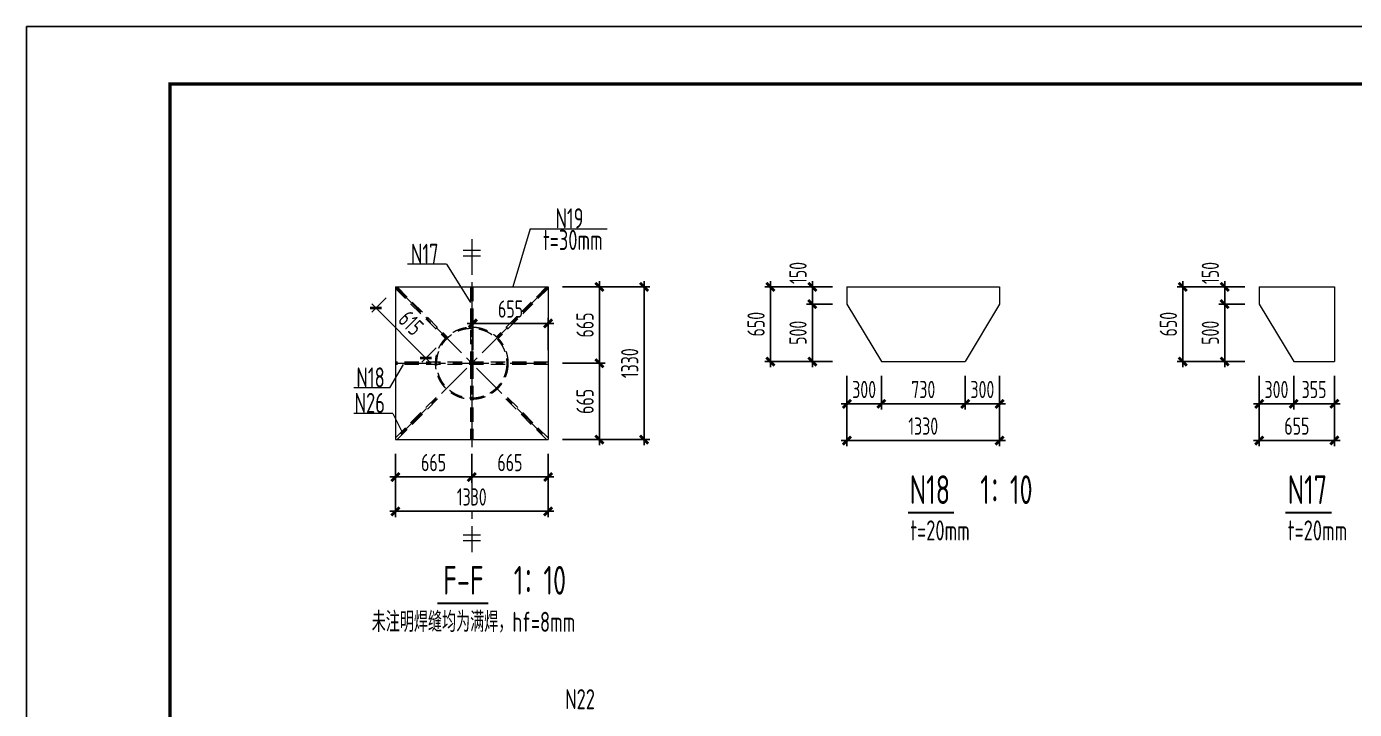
# Model space of a CAD drawing. Extents: x -2876908 to 633791, y -1383861 to 872234.
# Drawn here: x 160740 to 276402, y -992875 to -933410 of the extents above; entities that cross this region are included whole.
import ezdxf
from ezdxf.enums import TextEntityAlignment as Align

# ---------------------------------------------------------------- set-up
doc = ezdxf.new("R2010")
doc.units = 0
doc.header["$LTSCALE"] = 5
doc.header["$MEASUREMENT"] = 0
doc.linetypes.add('CENTER', pattern=[2, 1.25, -0.25, 0.25, -0.25])
doc.linetypes.add('DASHED', pattern=[0.75, 0.5, -0.25])
doc.layers.get('0').update_dxf_attribs({"linetype": 'CONTINUOUS', "lineweight": 25})
doc.layers.get('DEFPOINTS').update_dxf_attribs({"color": 35, "linetype": 'CONTINUOUS', "lineweight": 13})
for name, color, linetype, lineweight in [('1粗实线', 1, 'CONTINUOUS', 30), ('3中心线', 6, 'CENTER', 18), ('4虚线', 2, 'DASHED', 18), ('5标注', 3, 'CONTINUOUS', 15), ('6文本', 7, 'CONTINUOUS', 15), ('8轮廓线', 4, 'CONTINUOUS', 15), ('DIM', 3, 'CONTINUOUS', 0), ('HFZT', 5, 'CONTINUOUS', 15), ('THIN', 7, 'CONTINUOUS', 0)]:
    doc.layers.add(name, color=color, linetype=linetype, lineweight=lineweight)
doc.layers.add('M_Dim', color=3, linetype='CONTINUOUS')
doc.styles.add('TSSD_Dimension', font='tssdeng.shx', dxfattribs={"width": 0.7, "bigfont": 'hztxt.shx'})
doc.styles.add('TSSD_NORM', font='tssdeng.shx', dxfattribs={"width": 0.7, "bigfont": 'hztxt.shx'})
doc.dimstyles.new('TSSD_100_100', dxfattribs={"dimtxt": 300, "dimasz": 100, "dimexe": 100, "dimexo": 250, "dimgap": 100, "dimtad": 1, "dimdec": 0, "dimzin": 0, "dimdsep": 46, "dimtxsty": 'TSSD_Dimension', "dimblk": 'ARCHTICK', "dimblk1": 'ARCHTICK', "dimblk2": 'ARCHTICK', "dimcen": 0, "dimdle": 100, "dimclrt": 7, "dimadec": 0, "dimazin": 0, "dimtfac": 1, "dimtdec": 0, "dimtix": 1, "dimtmove": 2, "dimatfit": 3, "dimfxl": 1, "dimtolj": 1, "dimtzin": 0, "dimarcsym": 0})

# ---------------------------------------------------------------- blocks, each defined once
blk = doc.blocks.new('施工设计图框')
at = {"color": 7, "linetype": 'Continuous'}
blk.add_lwpolyline([(-395.5, -13.5), (-395.5, 283.5), (24.5, 283.5), (24.5, -13.5), (-395.5, -13.5)], dxfattribs=at)
at = {"layer": '1粗实线', "color": 7, "linetype": 'Continuous', "const_width": 0.6}
blk.add_lwpolyline([(-370.5, -3.5), (-370.5, 273.5), (14.5, 273.5), (14.5, -3.5), (-370.5, -3.5)], dxfattribs=at)
at = {"layer": 'HFZT', "color": 2, "style": 'TSSD_NORM', "width": 0.7}
for tag, height, p in [('比例尺', 2.5, (7.25, 17.5)), ('图号', 2.5, (-20.49, 3.5)), ('日期', 2.5, (7.25, 3.5)), ('图名', 4, (-76.24, 0.75))]:
    blk.add_attdef(tag, text='', height=height, dxfattribs=at).set_placement(p, align=Align.MIDDLE)
blk = doc.blocks.new('_ArchTick')
at = {"color": 0, "linetype": 'ByBlock', "const_width": 0.5}
blk.add_lwpolyline([(-0.71, -0.71), (0.71, 0.71)], dxfattribs=at)
blk = doc.blocks.new('*D1372')
at = {"layer": 'DEFPOINTS', "color": 0, "transparency": 16777216}
for p in [(192869, -969376), (199519, -969376), (199519, -972630)]:
    blk.add_point(p, dxfattribs=at)
at = {"layer": 'DIM', "color": 0, "lineweight": -2, "transparency": 16777216}
for p, q in [((192869, -970626), (192869, -973130)), ((199519, -970626), (199519, -973130)), ((192369, -972630), (200019, -972630))]:
    blk.add_line(p, q, dxfattribs=at)
at = {"layer": 'DIM', "color": 0, "lineweight": -2, "transparency": 16777216, "xscale": 500, "yscale": 500, "zscale": 500, "rotation": 180}
blk.add_blockref('_ArchTick', (192869, -972630), dxfattribs=at)
at = {"layer": 'DIM', "color": 0, "lineweight": -2, "transparency": 16777216, "xscale": 500, "yscale": 500, "zscale": 500}
blk.add_blockref('_ArchTick', (199519, -972630), dxfattribs=at)
at = {"layer": 'DIM', "color": 7, "transparency": 16777216, "insert": (196194, -971380), "char_height": 1500, "attachment_point": 5, "style": 'TSSD_Dimension'}
blk.add_mtext('\\A1;665', dxfattribs=at)
blk = doc.blocks.new('*D1373')
at = {"layer": 'DEFPOINTS', "color": 0, "transparency": 16777216}
for p in [(199519, -969376), (206169, -969376), (206169, -972630)]:
    blk.add_point(p, dxfattribs=at)
at = {"layer": 'DIM', "color": 0, "lineweight": -2, "transparency": 16777216}
for p, q in [((199519, -970626), (199519, -973130)), ((206169, -970626), (206169, -973130)), ((199019, -972630), (206669, -972630))]:
    blk.add_line(p, q, dxfattribs=at)
at = {"layer": 'DIM', "color": 0, "lineweight": -2, "transparency": 16777216, "xscale": 500, "yscale": 500, "zscale": 500, "rotation": 180}
blk.add_blockref('_ArchTick', (199519, -972630), dxfattribs=at)
at = {"layer": 'DIM', "color": 0, "lineweight": -2, "transparency": 16777216, "xscale": 500, "yscale": 500, "zscale": 500}
blk.add_blockref('_ArchTick', (206169, -972630), dxfattribs=at)
at = {"layer": 'DIM', "color": 7, "transparency": 16777216, "insert": (202844, -971380), "char_height": 1500, "attachment_point": 5, "style": 'TSSD_Dimension'}
blk.add_mtext('\\A1;665', dxfattribs=at)
blk = doc.blocks.new('*D1374')
at = {"layer": 'DEFPOINTS', "color": 0, "transparency": 16777216}
for p in [(192869, -969376), (206169, -969376), (206169, -975624)]:
    blk.add_point(p, dxfattribs=at)
at = {"layer": 'DIM', "color": 0, "lineweight": -2, "transparency": 16777216}
for p, q in [((192869, -970626), (192869, -976124)), ((206169, -970626), (206169, -976124)), ((192369, -975624), (206669, -975624))]:
    blk.add_line(p, q, dxfattribs=at)
at = {"layer": 'DIM', "color": 0, "lineweight": -2, "transparency": 16777216, "xscale": 500, "yscale": 500, "zscale": 500, "rotation": 180}
blk.add_blockref('_ArchTick', (192869, -975624), dxfattribs=at)
at = {"layer": 'DIM', "color": 0, "lineweight": -2, "transparency": 16777216, "xscale": 500, "yscale": 500, "zscale": 500}
blk.add_blockref('_ArchTick', (206169, -975624), dxfattribs=at)
at = {"layer": 'DIM', "color": 7, "transparency": 16777216, "insert": (199519, -974374), "char_height": 1500, "attachment_point": 5, "style": 'TSSD_Dimension'}
blk.add_mtext('\\A1;1330', dxfattribs=at)
blk = doc.blocks.new('*D1375')
at = {"layer": 'DEFPOINTS', "color": 0, "transparency": 16777216}
for p in [(206169, -962726), (210638, -962726), (206169, -969376)]:
    blk.add_point(p, dxfattribs=at)
at = {"layer": 'DIM', "color": 0, "lineweight": -2, "transparency": 16777216}
for p, q in [((210638, -969876), (210638, -962226)), ((207419, -962726), (211138, -962726)), ((207419, -969376), (211138, -969376))]:
    blk.add_line(p, q, dxfattribs=at)
at = {"layer": 'DIM', "color": 0, "lineweight": -2, "transparency": 16777216, "xscale": 500, "yscale": 500, "zscale": 500}
for p, rotation in [((210638, -962726), 90), ((210638, -969376), 270)]:
    blk.add_blockref('_ArchTick', p, dxfattribs=dict(at, rotation=rotation))
at = {"layer": 'DIM', "color": 7, "transparency": 16777216, "insert": (209388, -966051), "char_height": 1500, "attachment_point": 5, "rotation": 90, "style": 'TSSD_Dimension'}
blk.add_mtext('\\A1;665', dxfattribs=at)
blk = doc.blocks.new('*D1376')
at = {"layer": 'DEFPOINTS', "color": 0, "transparency": 16777216}
for p in [(206169, -956076), (210638, -956076), (206169, -962726)]:
    blk.add_point(p, dxfattribs=at)
at = {"layer": 'DIM', "color": 0, "lineweight": -2, "transparency": 16777216}
for p, q in [((207419, -956076), (211138, -956076)), ((210638, -963226), (210638, -955576)), ((207419, -962726), (211138, -962726))]:
    blk.add_line(p, q, dxfattribs=at)
at = {"layer": 'DIM', "color": 0, "lineweight": -2, "transparency": 16777216, "xscale": 500, "yscale": 500, "zscale": 500}
for p, rotation in [((210638, -956076), 90), ((210638, -962726), 270)]:
    blk.add_blockref('_ArchTick', p, dxfattribs=dict(at, rotation=rotation))
at = {"layer": 'DIM', "color": 7, "transparency": 16777216, "insert": (209388, -959401), "char_height": 1500, "attachment_point": 5, "rotation": 90, "style": 'TSSD_Dimension'}
blk.add_mtext('\\A1;665', dxfattribs=at)
blk = doc.blocks.new('*D1377')
at = {"layer": 'DEFPOINTS', "color": 0, "transparency": 16777216}
for p in [(206169, -956076), (214528, -956076), (206169, -969376)]:
    blk.add_point(p, dxfattribs=at)
at = {"layer": 'DIM', "color": 0, "lineweight": -2, "transparency": 16777216}
for p, q in [((207419, -956076), (215028, -956076)), ((214528, -969876), (214528, -955576)), ((207419, -969376), (215028, -969376))]:
    blk.add_line(p, q, dxfattribs=at)
at = {"layer": 'DIM', "color": 0, "lineweight": -2, "transparency": 16777216, "xscale": 500, "yscale": 500, "zscale": 500}
for p, rotation in [((214528, -956076), 90), ((214528, -969376), 270)]:
    blk.add_blockref('_ArchTick', p, dxfattribs=dict(at, rotation=rotation))
at = {"layer": 'DIM', "color": 7, "transparency": 16777216, "insert": (213278, -962726), "char_height": 1500, "attachment_point": 5, "rotation": 90, "style": 'TSSD_Dimension'}
blk.add_mtext('\\A1;1330', dxfattribs=at)
blk = doc.blocks.new('*D1378')
at = {"layer": 'DEFPOINTS', "color": 0, "transparency": 16777216}
for p in [(192940, -956147), (197291, -960498), (195518, -962272)]:
    blk.add_point(p, dxfattribs=at)
at = {"layer": 'DIM', "color": 0, "lineweight": -2, "transparency": 16777216}
for p, q in [((192056, -957030), (190813, -958274)), ((190813, -957566), (195872, -962625)), ((196408, -961382), (195164, -962625))]:
    blk.add_line(p, q, dxfattribs=at)
at = {"layer": 'DIM', "color": 0, "lineweight": -2, "transparency": 16777216, "xscale": 500, "yscale": 500, "zscale": 500}
for p, rotation in [((191166, -957920), 134.9999999999997), ((195518, -962272), 314.9999999999997)]:
    blk.add_blockref('_ArchTick', p, dxfattribs=dict(at, rotation=rotation))
at = {"layer": 'DIM', "color": 7, "transparency": 16777216, "insert": (194226, -959212), "char_height": 1500, "attachment_point": 5, "rotation": 315, "style": 'TSSD_Dimension'}
blk.add_mtext('\\A1;615', dxfattribs=at)
blk = doc.blocks.new('*D1379')
at = {"layer": 'DEFPOINTS', "color": 0, "transparency": 16777216}
for p in [(229186, -956076), (232196, -956076), (232196, -957576)]:
    blk.add_point(p, dxfattribs=at)
at = {"layer": 'DIM', "color": 0, "lineweight": -2, "transparency": 16777216}
for p, q in [((230946, -956076), (228686, -956076)), ((229186, -958076), (229186, -955576)), ((230946, -957576), (228686, -957576))]:
    blk.add_line(p, q, dxfattribs=at)
at = {"layer": 'DIM', "color": 0, "lineweight": -2, "transparency": 16777216, "xscale": 500, "yscale": 500, "zscale": 500}
for p, rotation in [((229186, -956076), 90), ((229186, -957576), 270)]:
    blk.add_blockref('_ArchTick', p, dxfattribs=dict(at, rotation=rotation))
at = {"layer": 'DIM', "color": 7, "transparency": 16777216, "insert": (227936, -954866), "char_height": 1500, "attachment_point": 5, "rotation": 90, "style": 'TSSD_Dimension'}
blk.add_mtext('\\A1;150', dxfattribs=at)
blk = doc.blocks.new('*D1380')
at = {"layer": 'DEFPOINTS', "color": 0, "transparency": 16777216}
for p in [(232196, -957576), (229186, -962576), (232196, -962576)]:
    blk.add_point(p, dxfattribs=at)
at = {"layer": 'DIM', "color": 0, "lineweight": -2, "transparency": 16777216}
for p, q in [((230946, -957576), (228686, -957576)), ((229186, -957076), (229186, -963076)), ((230946, -962576), (228686, -962576))]:
    blk.add_line(p, q, dxfattribs=at)
at = {"layer": 'DIM', "color": 0, "lineweight": -2, "transparency": 16777216, "xscale": 500, "yscale": 500, "zscale": 500}
for p, rotation in [((229186, -957576), 90), ((229186, -962576), 270)]:
    blk.add_blockref('_ArchTick', p, dxfattribs=dict(at, rotation=rotation))
at = {"layer": 'DIM', "color": 7, "transparency": 16777216, "insert": (227936, -960076), "char_height": 1500, "attachment_point": 5, "rotation": 90, "style": 'TSSD_Dimension'}
blk.add_mtext('\\A1;500', dxfattribs=at)
blk = doc.blocks.new('*D1381')
at = {"layer": 'DEFPOINTS', "color": 0, "transparency": 16777216}
for p in [(232196, -962576), (235196, -962576), (235196, -966265)]:
    blk.add_point(p, dxfattribs=at)
at = {"layer": 'DIM', "color": 0, "lineweight": -2, "transparency": 16777216}
for p, q in [((232196, -963826), (232196, -966765)), ((235196, -963826), (235196, -966765)), ((232196, -966265), (231696, -966265)), ((232196, -966265), (235196, -966265)), ((235196, -966265), (235696, -966265))]:
    blk.add_line(p, q, dxfattribs=at)
at = {"layer": 'DIM', "color": 0, "lineweight": -2, "transparency": 16777216, "xscale": 500, "yscale": 500, "zscale": 500}
blk.add_blockref('_ArchTick', (232196, -966265), dxfattribs=at)
at = {"layer": 'DIM', "color": 0, "lineweight": -2, "transparency": 16777216, "xscale": 500, "yscale": 500, "zscale": 500, "rotation": 180}
blk.add_blockref('_ArchTick', (235196, -966265), dxfattribs=at)
at = {"layer": 'DIM', "color": 7, "transparency": 16777216, "insert": (233696, -965015), "char_height": 1500, "attachment_point": 5, "style": 'TSSD_Dimension'}
blk.add_mtext('\\A1;300', dxfattribs=at)
blk = doc.blocks.new('*D1382')
at = {"layer": 'DEFPOINTS', "color": 0, "transparency": 16777216}
for p in [(235196, -962576), (242496, -962576), (242496, -966265)]:
    blk.add_point(p, dxfattribs=at)
at = {"layer": 'DIM', "color": 0, "lineweight": -2, "transparency": 16777216}
for p, q in [((235196, -963826), (235196, -966765)), ((242496, -963826), (242496, -966765)), ((234696, -966265), (242996, -966265))]:
    blk.add_line(p, q, dxfattribs=at)
at = {"layer": 'DIM', "color": 0, "lineweight": -2, "transparency": 16777216, "xscale": 500, "yscale": 500, "zscale": 500, "rotation": 180}
blk.add_blockref('_ArchTick', (235196, -966265), dxfattribs=at)
at = {"layer": 'DIM', "color": 0, "lineweight": -2, "transparency": 16777216, "xscale": 500, "yscale": 500, "zscale": 500}
blk.add_blockref('_ArchTick', (242496, -966265), dxfattribs=at)
at = {"layer": 'DIM', "color": 7, "transparency": 16777216, "insert": (238846, -965015), "char_height": 1500, "attachment_point": 5, "style": 'TSSD_Dimension'}
blk.add_mtext('\\A1;730', dxfattribs=at)
blk = doc.blocks.new('*D1383')
at = {"layer": 'DEFPOINTS', "color": 0, "transparency": 16777216}
for p in [(242496, -962576), (245496, -962576), (242496, -966265)]:
    blk.add_point(p, dxfattribs=at)
at = {"layer": 'DIM', "color": 0, "lineweight": -2, "transparency": 16777216}
for p, q in [((242496, -963826), (242496, -966765)), ((245496, -963826), (245496, -966765)), ((242496, -966265), (241996, -966265)), ((245496, -966265), (242496, -966265)), ((245496, -966265), (245996, -966265))]:
    blk.add_line(p, q, dxfattribs=at)
at = {"layer": 'DIM', "color": 0, "lineweight": -2, "transparency": 16777216, "xscale": 500, "yscale": 500, "zscale": 500}
blk.add_blockref('_ArchTick', (242496, -966265), dxfattribs=at)
at = {"layer": 'DIM', "color": 0, "lineweight": -2, "transparency": 16777216, "xscale": 500, "yscale": 500, "zscale": 500, "rotation": 180}
blk.add_blockref('_ArchTick', (245496, -966265), dxfattribs=at)
at = {"layer": 'DIM', "color": 7, "transparency": 16777216, "insert": (243996, -965015), "char_height": 1500, "attachment_point": 5, "style": 'TSSD_Dimension'}
blk.add_mtext('\\A1;300', dxfattribs=at)
blk = doc.blocks.new('*D1384')
at = {"layer": 'DEFPOINTS', "color": 0, "transparency": 16777216}
for p in [(232196, -962576), (245496, -962576), (245496, -969455)]:
    blk.add_point(p, dxfattribs=at)
at = {"layer": 'DIM', "color": 0, "lineweight": -2, "transparency": 16777216}
for p, q in [((232196, -963826), (232196, -969955)), ((245496, -963826), (245496, -969955)), ((231696, -969455), (245996, -969455))]:
    blk.add_line(p, q, dxfattribs=at)
at = {"layer": 'DIM', "color": 0, "lineweight": -2, "transparency": 16777216, "xscale": 500, "yscale": 500, "zscale": 500, "rotation": 180}
blk.add_blockref('_ArchTick', (232196, -969455), dxfattribs=at)
at = {"layer": 'DIM', "color": 0, "lineweight": -2, "transparency": 16777216, "xscale": 500, "yscale": 500, "zscale": 500}
blk.add_blockref('_ArchTick', (245496, -969455), dxfattribs=at)
at = {"layer": 'DIM', "color": 7, "transparency": 16777216, "insert": (238846, -968205), "char_height": 1500, "attachment_point": 5, "style": 'TSSD_Dimension'}
blk.add_mtext('\\A1;1330', dxfattribs=at)
blk = doc.blocks.new('*D1385')
at = {"layer": 'DEFPOINTS', "color": 0, "transparency": 16777216}
for p in [(206169, -959260), (199619, -962826), (206169, -962826)]:
    blk.add_point(p, dxfattribs=at)
at = {"layer": 'DIM', "color": 0, "lineweight": -2, "transparency": 16777216}
for p, q in [((199619, -961576), (199619, -958760)), ((206169, -961576), (206169, -958760)), ((199119, -959260), (206669, -959260))]:
    blk.add_line(p, q, dxfattribs=at)
at = {"layer": 'DIM', "color": 0, "lineweight": -2, "transparency": 16777216, "xscale": 500, "yscale": 500, "zscale": 500, "rotation": 180}
blk.add_blockref('_ArchTick', (199619, -959260), dxfattribs=at)
at = {"layer": 'DIM', "color": 0, "lineweight": -2, "transparency": 16777216, "xscale": 500, "yscale": 500, "zscale": 500}
blk.add_blockref('_ArchTick', (206169, -959260), dxfattribs=at)
at = {"layer": 'DIM', "color": 7, "transparency": 16777216, "insert": (202894, -958010), "char_height": 1500, "attachment_point": 5, "style": 'TSSD_Dimension'}
blk.add_mtext('\\A1;655', dxfattribs=at)
blk = doc.blocks.new('*D1386')
at = {"layer": 'DEFPOINTS', "color": 0, "transparency": 16777216}
for p in [(265100, -956076), (268110, -956076), (268110, -957576)]:
    blk.add_point(p, dxfattribs=at)
at = {"layer": 'DIM', "color": 0, "lineweight": -2, "transparency": 16777216}
for p, q in [((266860, -956076), (264600, -956076)), ((265100, -958076), (265100, -955576)), ((266860, -957576), (264600, -957576))]:
    blk.add_line(p, q, dxfattribs=at)
at = {"layer": 'DIM', "color": 0, "lineweight": -2, "transparency": 16777216, "xscale": 500, "yscale": 500, "zscale": 500}
for p, rotation in [((265100, -956076), 90), ((265100, -957576), 270)]:
    blk.add_blockref('_ArchTick', p, dxfattribs=dict(at, rotation=rotation))
at = {"layer": 'DIM', "color": 7, "transparency": 16777216, "insert": (263850, -954866), "char_height": 1500, "attachment_point": 5, "rotation": 90, "style": 'TSSD_Dimension'}
blk.add_mtext('\\A1;150', dxfattribs=at)
blk = doc.blocks.new('*D1387')
at = {"layer": 'DEFPOINTS', "color": 0, "transparency": 16777216}
for p in [(268110, -957576), (265100, -962576), (268110, -962576)]:
    blk.add_point(p, dxfattribs=at)
at = {"layer": 'DIM', "color": 0, "lineweight": -2, "transparency": 16777216}
for p, q in [((266860, -957576), (264600, -957576)), ((265100, -957076), (265100, -963076)), ((266860, -962576), (264600, -962576))]:
    blk.add_line(p, q, dxfattribs=at)
at = {"layer": 'DIM', "color": 0, "lineweight": -2, "transparency": 16777216, "xscale": 500, "yscale": 500, "zscale": 500}
for p, rotation in [((265100, -957576), 90), ((265100, -962576), 270)]:
    blk.add_blockref('_ArchTick', p, dxfattribs=dict(at, rotation=rotation))
at = {"layer": 'DIM', "color": 7, "transparency": 16777216, "insert": (263850, -960076), "char_height": 1500, "attachment_point": 5, "rotation": 90, "style": 'TSSD_Dimension'}
blk.add_mtext('\\A1;500', dxfattribs=at)
blk = doc.blocks.new('*D1388')
at = {"layer": 'DEFPOINTS', "color": 0, "transparency": 16777216}
for p in [(268110, -962576), (271110, -962576), (271110, -966265)]:
    blk.add_point(p, dxfattribs=at)
at = {"layer": 'DIM', "color": 0, "lineweight": -2, "transparency": 16777216}
for p, q in [((268110, -963826), (268110, -966765)), ((271110, -963826), (271110, -966765)), ((268110, -966265), (267610, -966265)), ((268110, -966265), (271110, -966265)), ((271110, -966265), (271610, -966265))]:
    blk.add_line(p, q, dxfattribs=at)
at = {"layer": 'DIM', "color": 0, "lineweight": -2, "transparency": 16777216, "xscale": 500, "yscale": 500, "zscale": 500}
blk.add_blockref('_ArchTick', (268110, -966265), dxfattribs=at)
at = {"layer": 'DIM', "color": 0, "lineweight": -2, "transparency": 16777216, "xscale": 500, "yscale": 500, "zscale": 500, "rotation": 180}
blk.add_blockref('_ArchTick', (271110, -966265), dxfattribs=at)
at = {"layer": 'DIM', "color": 7, "transparency": 16777216, "insert": (269610, -965015), "char_height": 1500, "attachment_point": 5, "style": 'TSSD_Dimension'}
blk.add_mtext('\\A1;300', dxfattribs=at)
blk = doc.blocks.new('*D1389')
at = {"layer": 'DEFPOINTS', "color": 0, "transparency": 16777216}
for p in [(271110, -962576), (274660, -962576), (274660, -966265)]:
    blk.add_point(p, dxfattribs=at)
at = {"layer": 'DIM', "color": 0, "lineweight": -2, "transparency": 16777216}
for p, q in [((271110, -963826), (271110, -966765)), ((274660, -963826), (274660, -966765)), ((270610, -966265), (275160, -966265))]:
    blk.add_line(p, q, dxfattribs=at)
at = {"layer": 'DIM', "color": 0, "lineweight": -2, "transparency": 16777216, "xscale": 500, "yscale": 500, "zscale": 500, "rotation": 180}
blk.add_blockref('_ArchTick', (271110, -966265), dxfattribs=at)
at = {"layer": 'DIM', "color": 0, "lineweight": -2, "transparency": 16777216, "xscale": 500, "yscale": 500, "zscale": 500}
blk.add_blockref('_ArchTick', (274660, -966265), dxfattribs=at)
at = {"layer": 'DIM', "color": 7, "transparency": 16777216, "insert": (272885, -965015), "char_height": 1500, "attachment_point": 5, "style": 'TSSD_Dimension'}
blk.add_mtext('\\A1;355', dxfattribs=at)
blk = doc.blocks.new('*D1390')
at = {"layer": 'DEFPOINTS', "color": 0, "transparency": 16777216}
for p in [(268110, -962576), (274660, -962576), (274660, -969455)]:
    blk.add_point(p, dxfattribs=at)
at = {"layer": 'DIM', "color": 0, "lineweight": -2, "transparency": 16777216}
for p, q in [((268110, -963826), (268110, -969955)), ((274660, -963826), (274660, -969955)), ((267610, -969455), (275160, -969455))]:
    blk.add_line(p, q, dxfattribs=at)
at = {"layer": 'DIM', "color": 0, "lineweight": -2, "transparency": 16777216, "xscale": 500, "yscale": 500, "zscale": 500, "rotation": 180}
blk.add_blockref('_ArchTick', (268110, -969455), dxfattribs=at)
at = {"layer": 'DIM', "color": 0, "lineweight": -2, "transparency": 16777216, "xscale": 500, "yscale": 500, "zscale": 500}
blk.add_blockref('_ArchTick', (274660, -969455), dxfattribs=at)
at = {"layer": 'DIM', "color": 7, "transparency": 16777216, "insert": (271385, -968205), "char_height": 1500, "attachment_point": 5, "style": 'TSSD_Dimension'}
blk.add_mtext('\\A1;655', dxfattribs=at)
blk = doc.blocks.new('*D1396')
at = {"layer": 'DEFPOINTS', "color": 0, "transparency": 16777216}
for p in [(225534, -956076), (230946, -956076), (230946, -962576)]:
    blk.add_point(p, dxfattribs=at)
at = {"layer": 'DIM', "color": 0, "lineweight": -2, "transparency": 16777216}
for p, q in [((229696, -956076), (225034, -956076)), ((225534, -963076), (225534, -955576)), ((229696, -962576), (225034, -962576))]:
    blk.add_line(p, q, dxfattribs=at)
at = {"layer": 'DIM', "color": 0, "lineweight": -2, "transparency": 16777216, "xscale": 500, "yscale": 500, "zscale": 500}
for p, rotation in [((225534, -956076), 90), ((225534, -962576), 270)]:
    blk.add_blockref('_ArchTick', p, dxfattribs=dict(at, rotation=rotation))
at = {"layer": 'DIM', "color": 7, "transparency": 16777216, "insert": (224284, -959326), "char_height": 1500, "attachment_point": 5, "rotation": 90, "style": 'TSSD_Dimension'}
blk.add_mtext('\\A1;650', dxfattribs=at)
blk = doc.blocks.new('*D1397')
at = {"layer": 'DEFPOINTS', "color": 0, "transparency": 16777216}
for p in [(261448, -956076), (266860, -956076), (266860, -962576)]:
    blk.add_point(p, dxfattribs=at)
at = {"layer": 'DIM', "color": 0, "lineweight": -2, "transparency": 16777216}
for p, q in [((265610, -956076), (260948, -956076)), ((261448, -963076), (261448, -955576)), ((265610, -962576), (260948, -962576))]:
    blk.add_line(p, q, dxfattribs=at)
at = {"layer": 'DIM', "color": 0, "lineweight": -2, "transparency": 16777216, "xscale": 500, "yscale": 500, "zscale": 500}
for p, rotation in [((261448, -956076), 90), ((261448, -962576), 270)]:
    blk.add_blockref('_ArchTick', p, dxfattribs=dict(at, rotation=rotation))
at = {"layer": 'DIM', "color": 7, "transparency": 16777216, "insert": (260198, -959326), "char_height": 1500, "attachment_point": 5, "rotation": 90, "style": 'TSSD_Dimension'}
blk.add_mtext('\\A1;650', dxfattribs=at)

msp = doc.modelspace()

# ---------------------------------------------------------------- linework, layer by layer
at = {"layer": '3中心线', "ltscale": 500}
for p, q in [((199518.827, -951915.323), (199518.827, -979191.538)), ((192868.827, -956075.838), (206168.827, -969375.838)), ((206168.827, -956075.838), (192868.827, -969375.838)), ((199518.827, -956075.838), (199518.827, -969375.838)), ((192868.827, -962725.838), (206168.827, -962725.838))]:
    msp.add_line(p, q, dxfattribs=at)
at = {"layer": '4虚线', "ltscale": 500}
for p, q in [((192868.827, -956217.259), (197221.853, -960570.285)), ((193010.248, -956075.838), (197363.274, -960428.864)), ((199418.827, -956075.838), (199418.827, -962625.838)), ((199618.827, -956075.838), (199618.827, -962625.838)), ((206027.406, -956075.838), (201674.38, -960428.864)), ((206168.827, -956217.259), (201815.801, -960570.285)), ((206168.827, -962625.838), (192868.827, -962625.838)), ((206168.827, -962825.838), (192868.827, -962825.838)), ((199418.827, -962825.838), (199418.827, -969375.838)), ((199618.827, -962825.838), (199618.827, -969375.838)), ((192868.827, -969234.417), (196620.573, -965482.671)), ((193010.248, -969375.838), (196761.995, -965624.092)), ((206027.406, -969375.838), (202275.659, -965624.092)), ((206168.827, -969234.417), (202417.081, -965482.671))]:
    msp.add_line(p, q, dxfattribs=at)
for radius in [3150, 3050]:
    msp.add_circle((199518.827, -962725.838), radius, dxfattribs=at)
at = {"layer": '5标注'}
for p, q in [((204600.972, -951016.678), (203082.759, -956075.838)), ((204600.972, -951016.678), (211312.002, -951016.678)), ((197311.797, -954109.044), (193924.455, -954109.044)), ((197311.797, -954109.044), (199418.827, -957427.452)), ((193010.248, -956075.838), (192868.827, -956217.259)), ((192375.165, -964875.531), (193583.874, -962825.838)), ((192375.165, -964875.531), (189240.261, -964875.531)), ((192644.553, -967090.898), (189257.212, -967090.898)), ((192644.553, -967090.898), (193439.559, -968663.684))]:
    msp.add_line(p, q, dxfattribs=at)
at = {"layer": '8轮廓线'}
for p, q in [((192868.827, -956075.838), (206168.827, -956075.838)), ((192868.827, -956075.838), (192868.827, -969375.838)), ((206168.827, -956075.838), (206168.827, -969375.838)), ((232196.003, -956075.838), (232196.003, -957575.838)), ((232196.003, -956075.838), (245496.003, -956075.838)), ((245496.003, -956075.838), (245496.003, -957575.838)), ((268110.128, -956075.838), (268110.128, -957575.838)), ((268110.128, -956075.838), (274660.128, -956075.838)), ((274660.128, -956075.838), (274660.128, -962575.838)), ((232196.003, -957575.838), (235196.003, -962575.838)), ((245496.003, -957575.838), (242496.003, -962575.838)), ((268110.128, -957575.838), (271110.128, -962575.838)), ((235196.003, -962575.838), (242496.003, -962575.838)), ((271110.128, -962575.838), (274660.128, -962575.838)), ((192868.827, -969375.838), (206168.827, -969375.838))]:
    msp.add_line(p, q, dxfattribs=at)
at = {"layer": 'M_Dim'}
for points in [[(237511.138, -975738.742, 200, 200, 0), (241533.036, -975738.742, 200, 200, 0)], [(270389.757, -975738.742, 200, 200, 0), (274411.656, -975738.742, 200, 200, 0)], [(196514.924, -983634.599, 200, 200, 0), (200955.162, -983634.599, 200, 200, 0)]]:
    msp.add_lwpolyline(points, format="xyseb", dxfattribs=at)
at = {"layer": 'THIN'}
for p, q in [((200268.827, -952915.323), (198768.827, -952915.323)), ((200268.827, -953415.323), (198768.827, -953415.323)), ((200268.827, -977691.538), (198768.827, -977691.538)), ((200268.827, -978191.538), (198768.827, -978191.538))]:
    msp.add_line(p, q, dxfattribs=at)

# ---------------------------------------------------------------- block references
at = {"xscale": 500, "yscale": 500, "zscale": 500}
msp.add_blockref('施工设计图框', (358492.46, -1075159.694), dxfattribs=at)

# ---------------------------------------------------------------- texts
at = {"layer": '5标注', "color": 7, "style": 'TSSD_NORM', "width": 0.7}
for s, p in [('t=30mm', (208320.697, -951987.207)), ('t=20mm', (240304.802, -977286.859)), ('t=20mm', (273183.421, -977286.859)), ('未注明焊缝均为满焊，hf=8mm', (199671.882, -985182.717))]:
    msp.add_text(s, height=1750, dxfattribs=at).set_placement(p, align=Align.MIDDLE)
at = {"layer": '5标注', "color": 7, "char_height": 1750, "style": 'TSSD_NORM'}
for s, insert, attachment_point in [('N19', (206805.259, -950984.178), 7), ('N17', (196623.555, -954076.544), 9), ('N18', (191939.362, -964843.031), 9), ('N26', (191956.312, -967058.398), 9), ('N22', (207648.241, -992858.843), 7)]:
    msp.add_mtext(s, dxfattribs=dict(at, insert=insert, attachment_point=attachment_point))
at = {"layer": '6文本', "style": 'TSSD_NORM', "width": 0.7}
for s, p in [('N18', (239425.217, -973735.537)), ('1：10', (246088.908, -973735.537)), ('N17', (272303.836, -973735.537)), ('F-F', (198792.296, -981631.394)), ('1：10', (205455.988, -981631.394))]:
    msp.add_text(s, height=2500, dxfattribs=at).set_placement(p, align=Align.MIDDLE)

# ---------------------------------------------------------------- dimensions: what is measured, and where the dimension line sits
at = {"layer": 'DIM'}
for base, p1, p2, picture, middle in [((229186.347, -956075.838), (232196.003, -957575.838), (232196.003, -956075.838), '*D1379', (227936.347, -954866.223)), ((265100.473, -956075.838), (268110.128, -957575.838), (268110.128, -956075.838), '*D1386', (263850.473, -954866.223))]:
    dim = msp.add_linear_dim(base=base, p1=p1, p2=p2, angle=90, dimstyle='TSSD_100_100', override={"dimtxt": 1500, "dimasz": 500, "dimexe": 500, "dimexo": 1250, "dimgap": 500, "dimlfac": 0.1, "dimdle": 500}, dxfattribs=at)
    dim.commit()
    dim.dimension.update_dxf_attribs({"geometry": picture, "text_midpoint": middle, "dimtype": 160})
dim = msp.add_aligned_dim(p1=(192939.538, -956146.549), p2=(197291.441, -960498.452), distance=-2507.99, dimstyle='TSSD_100_100', override={"dimtxt": 1500, "dimasz": 500, "dimexe": 500, "dimexo": 1250, "dimgap": 500, "dimlfac": 0.1, "dimdle": 500}, dxfattribs=at)
dim.commit()
dim.dimension.update_dxf_attribs({"geometry": '*D1378', "text_midpoint": (194225.956, -959212.033)})
for base, p1, p2, angle, picture, middle in [((210638.045, -956075.838), (206168.827, -962725.838), (206168.827, -956075.838), 90, '*D1376', (209388.045, -959400.838)), ((214527.901, -956075.838), (206168.827, -969375.838), (206168.827, -956075.838), 90, '*D1377', (213277.901, -962725.838)), ((225533.778, -956075.838), (230946.003, -962575.838), (230946.003, -956075.838), 90, '*D1396', (224283.778, -959325.838)), ((261447.903, -956075.838), (266860.128, -962575.838), (266860.128, -956075.838), 90, '*D1397', (260197.903, -959325.838)), ((229186.347, -962575.838), (232196.003, -957575.838), (232196.003, -962575.838), 90, '*D1380', (227936.347, -960075.838)), ((265100.473, -962575.838), (268110.128, -957575.838), (268110.128, -962575.838), 90, '*D1387', (263850.473, -960075.838)), ((210638.045, -962725.838), (206168.827, -969375.838), (206168.827, -962725.838), 90, '*D1375', (209388.045, -966050.838)), ((242496.003, -966264.612), (245496.003, -962575.838), (242496.003, -962575.838), 180, '*D1383', (243996.003, -965014.612))]:
    dim = msp.add_linear_dim(base=base, p1=p1, p2=p2, angle=angle, dimstyle='TSSD_100_100', override={"dimtxt": 1500, "dimasz": 500, "dimexe": 500, "dimexo": 1250, "dimgap": 500, "dimlfac": 0.1, "dimdle": 500}, dxfattribs=at)
    dim.commit()
    dim.dimension.update_dxf_attribs({"geometry": picture, "text_midpoint": middle})
for base, p1, p2, picture, middle in [((206168.827, -959260.473), (199618.827, -962825.838), (206168.827, -962825.838), '*D1385', (202893.827, -958010.473)), ((235196.003, -966264.612), (232196.003, -962575.838), (235196.003, -962575.838), '*D1381', (233696.003, -965014.612)), ((245496.003, -969455.146), (232196.003, -962575.838), (245496.003, -962575.838), '*D1384', (238846.003, -968205.146)), ((242496.003, -966264.612), (235196.003, -962575.838), (242496.003, -962575.838), '*D1382', (238846.003, -965014.612)), ((271110.128, -966264.612), (268110.128, -962575.838), (271110.128, -962575.838), '*D1388', (269610.128, -965014.612)), ((274660.128, -969455.146), (268110.128, -962575.838), (274660.128, -962575.838), '*D1390', (271385.128, -968205.146)), ((274660.128, -966264.612), (271110.128, -962575.838), (274660.128, -962575.838), '*D1389', (272885.128, -965014.612)), ((199518.827, -972630.311), (192868.827, -969375.838), (199518.827, -969375.838), '*D1372', (196193.827, -971380.311)), ((206168.827, -975624.309), (192868.827, -969375.838), (206168.827, -969375.838), '*D1374', (199518.827, -974374.309)), ((206168.827, -972630.311), (199518.827, -969375.838), (206168.827, -969375.838), '*D1373', (202843.827, -971380.311))]:
    dim = msp.add_linear_dim(base=base, p1=p1, p2=p2, dimstyle='TSSD_100_100', override={"dimtxt": 1500, "dimasz": 500, "dimexe": 500, "dimexo": 1250, "dimgap": 500, "dimlfac": 0.1, "dimdle": 500}, dxfattribs=at)
    dim.commit()
    dim.dimension.update_dxf_attribs({"geometry": picture, "text_midpoint": middle})

doc.saveas('drawing.dxf')
